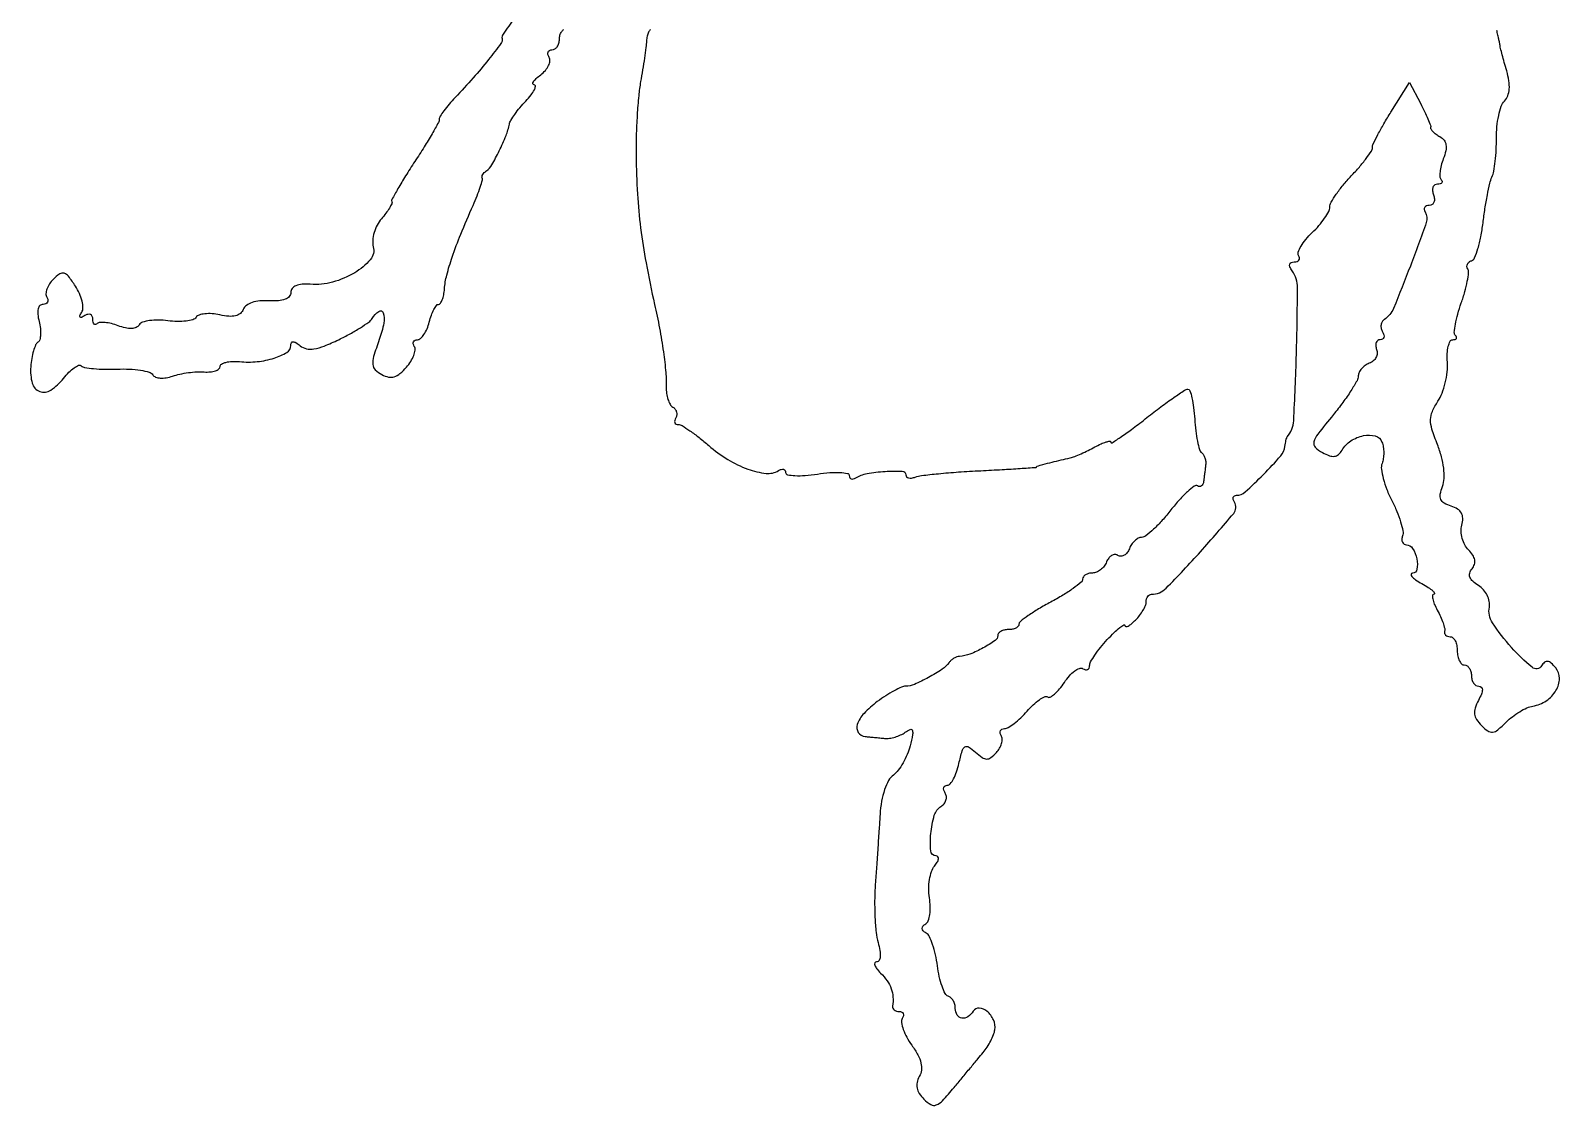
# Model space of a CAD drawing. Extents: x 0 to 298, y 1 to 305.
# Drawn here: x 0.2 to 216.5, y 0.7 to 152.7 of the extents above; entities that cross this region are included whole.
import ezdxf

# ---------------------------------------------------------------- set-up
doc = ezdxf.new("R2010")
doc.units = 0

msp = doc.modelspace()

# ---------------------------------------------------------------- linework, layer by layer
for points in [[(68.640994, 154.450412, 0.006343), (67.028748, 152.233474, 0.201622), (66.886291, 151.590932, -0.208251), (66.717075, 150.87116, -0.007761), (64.979269, 148.618372, -0.013204), (62.802154, 146.028286, -0.009587), (60.25, 143.258719, 0.014308), (59.388334, 142.305755, 0.018785), (58.660938, 141.385635, 0.016511), (58.118621, 140.590145, 0.142285), (58, 140.181742, -0.126795), (57.877364, 139.70592, -0.004991), (56.983653, 138.124806, -0.008564), (55.865727, 136.266487, -0.005919), (54.540094, 134.200791, 0.006214), (53.229082, 132.155228, 0.009733), (52.158195, 130.360841, 0.00432), (51.299224, 128.825044, 0.240853), (51.290094, 128.506016, -0.231393), (51.287182, 128.233606, -0.020794), (50.946017, 127.619444, -0.023683), (50.450859, 126.889412, -0.016189), (49.824006, 126.107422, 0.05779), (49.217815, 125.207224, 0.048438), (48.790177, 124.137786, 0.050414), (48.591419, 123.062944, 0.084673), (48.670829, 122.150751, -0.246878), (48.24391, 120.313348, -0.080522), (46.041928, 118.467197, -0.068688), (42.914452, 117.145423, -0.083332), (39.75, 116.839349, 0.036707), (38.584435, 116.835242, 0.080951), (37.721836, 116.625561, 0.123429), (37.19519, 116.228829, 0.171543), (37, 115.676649, -0.182005), (36.786907, 115.110638, -0.122725), (36.213679, 114.713037, -0.075333), (35.254502, 114.506771, -0.030224), (33.909001, 114.505414, 0.037453), (32.612251, 114.485376, 0.058136), (31.518279, 114.256246, 0.073398), (30.714068, 113.848606, 0.148251), (30.282209, 113.293042, -0.129858), (29.866336, 112.716237, -0.114226), (29.199966, 112.385767, -0.079215), (28.245647, 112.314236, -0.033242), (26.968408, 112.506939, 0.034662), (25.861887, 112.670676, 0.044577), (24.834017, 112.658873, 0.051303), (24.019371, 112.49111, 0.179804), (23.603428, 112.16735, -0.186242), (23.158183, 111.829605, -0.039641), (22.188012, 111.631474, -0.036406), (20.956802, 111.570564, -0.027659), (19.60925, 111.676771, 0.029972), (18.25816, 111.776975, 0.038591), (17.015962, 111.698563, 0.042702), (16.034941, 111.473478, 0.178442), (15.565621, 111.106177, -0.151407), (15.136731, 110.732515, -0.093326), (14.479695, 110.578641, -0.067389), (13.613345, 110.657382, -0.034541), (12.567421, 110.974367, 0.028694), (11.618998, 111.273942, 0.037356), (10.722338, 111.431461, 0.040979), (9.988766, 111.444161, 0.182175), (9.602823, 111.269489, -0.142903), (9.374651, 111.14439, -0.260509), (9.177079, 111.20379, -0.144812), (9.041752, 111.462826, -0.048489), (9, 111.89235, 0.108605), (8.909663, 112.303343, 0.182109), (8.660863, 112.548391, 0.161491), (8.286614, 112.584927, 0.082857), (7.845492, 112.404508, -0.028921), (7.378974, 112.152218, -0.337595), (7.188951, 112.193364, -0.297834), (7.16251, 112.399689, -0.025529), (7.431687, 112.889468, 0.146629), (7.602127, 113.524054, 0.051966), (7.476468, 114.465939, 0.046101), (7.112389, 115.533723, 0.039846), (6.543993, 116.573202, 0.018346), (5.55503, 117.968111, 0.156377), (4.93315, 118.400112, 0.230666), (4.305664, 118.301097, 0.043901), (3.39404, 117.536897, 0.050557), (2.858186, 116.880146, 0.060549), (2.502381, 116.166295, 0.071278), (2.369019, 115.505427, 0.153792), (2.495259, 115.007671, -0.092873), (2.643678, 114.623143, -0.171314), (2.592163, 114.296003, -0.174304), (2.348022, 114.077459, -0.096546), (1.950609, 114, 0.195344), (1.510641, 113.82129, 0.144808), (1.251037, 113.358832, 0.084129), (1.20823, 112.595782, 0.033533), (1.395262, 111.561285, -0.032795), (1.571973, 110.592049, -0.043503), (1.596899, 109.696398, -0.050159), (1.483216, 108.989086, -0.191704), (1.222171, 108.637309, 0.154628), (0.903892, 108.267311, 0.029651), (0.601253, 107.423286, 0.029058), (0.355093, 106.35709, 0.023192), (0.210988, 105.185895, 0.0832), (0.422448, 102.841828, 0.246597), (1.477172, 101.685625, 0.238276), (3.061992, 101.876899, 0.07925), (4.830457, 103.51159, -0.027175), (5.605654, 104.393921, -0.044963), (6.359769, 105.03654, -0.058758), (6.9908, 105.380042, -0.300187), (7.362878, 105.303788, 0.159467), (7.832448, 105.065778, 0.015578), (9.111462, 104.909342, 0.018487), (10.685975, 104.824896, 0.013606), (12.433087, 104.843411, -0.020721), (14.177846, 104.837076, -0.028072), (15.74577, 104.677865, -0.0277), (16.983033, 104.410643, -0.189502), (17.472855, 104.043921, 0.167545), (17.864977, 103.72343, 0.070861), (18.538259, 103.578711, 0.058005), (19.381764, 103.617236, 0.043263), (20.285402, 103.846043, -0.03101), (21.296826, 104.128649, -0.019313), (22.510399, 104.33927, -0.019359), (23.728002, 104.454687, -0.032957), (24.75, 104.444368, 0.039731), (25.611698, 104.447329, 0.06155), (26.339062, 104.599172, 0.084051), (26.831444, 104.865899, 0.230621), (27, 105.211902, -0.268087), (27.197346, 105.553514, -0.0701), (27.807813, 105.799549, -0.051896), (28.696314, 105.924255, -0.032215), (29.75, 105.894044, 0.048194), (32.259424, 105.902177, 0.051825), (34.65797, 106.396164, 0.060083), (36.449703, 107.210728, 0.261765), (37, 108.189832, -0.118667), (37.091914, 108.571656, -0.292838), (37.330011, 108.71071, -0.135542), (37.733438, 108.581215, -0.028178), (38.337637, 108.134749, 0.124554), (39.20319, 107.722078, 0.08918), (40.279978, 107.701432, 0.05551), (41.7212, 108.099718, 0.017388), (43.774061, 109.004926, 0.012828), (45.389045, 109.836957, 0.015703), (46.851715, 110.699443, 0.014236), (48.025683, 111.490008, 0.099348), (48.49544, 111.992622, -0.099309), (49.445865, 113.009683, -0.503642), (50.070173, 112.808441, -0.133949), (50.15738, 111.345558, -0.033116), (49.503396, 109.009626, 0.011168), (48.721379, 106.624683, 0.092638), (48.597148, 105.497455, 0.181967), (48.944131, 104.750707, 0.071227), (49.874693, 104.067062, 0.071242), (50.814641, 103.724857, 0.124726), (51.637249, 103.758819, 0.103917), (52.445833, 104.196906, 0.039792), (53.357111, 105.104107, 0.038209), (53.965592, 105.935652, 0.048391), (54.386946, 106.789044, 0.05649), (54.578223, 107.541091, 0.174174), (54.471156, 108.04667, -0.085822), (54.32473, 108.410788, -0.164668), (54.36053, 108.719959, -0.179884), (54.5715, 108.925823, -0.104677), (54.921931, 109, 0.189922), (55.365389, 109.174748, 0.058024), (55.840723, 109.734375, 0.048811), (56.272741, 110.543024, 0.036821), (56.589356, 111.5, -0.023976), (56.879146, 112.457644, -0.034938), (57.231894, 113.265625, -0.037762), (57.594013, 113.847118, -0.238983), (57.895604, 114, 0.251381), (58.168164, 114.146277, 0.054059), (58.423116, 114.63879, 0.044317), (58.626031, 115.341582, 0.029339), (58.738199, 116.174606, -0.044682), (59.063241, 118.132799, -0.018942), (59.829369, 120.68454, -0.014814), (61.037705, 123.902769, -0.006922), (62.782795, 128, 0.009432), (63.357924, 129.369346, 0.014181), (63.802566, 130.585908, 0.008956), (64.121559, 131.602222, 0.218406), (64.08014, 131.888197, -0.205516), (64.047193, 132.081865, -0.076917), (64.15428, 132.342078, -0.059785), (64.375769, 132.625484, -0.041856), (64.684944, 132.888197, 0.108455), (65.424544, 133.707919, 0.015581), (66.487037, 135.715167, 0.018662), (67.440933, 137.860683, 0.046932), (67.925202, 139.5, -0.08875), (68.128634, 140.023744, -0.017584), (68.684472, 140.867188, -0.018114), (69.411294, 141.815235, -0.015974), (70.234863, 142.75, 0.021291), (70.982208, 143.616648, 0.047164), (71.456192, 144.348405, 0.097111), (71.599186, 144.833045, 0.431573), (71.424314, 145.031803, -0.355086), (71.256367, 145.178153, -0.188452), (71.314995, 145.466003, -0.063776), (71.701064, 145.923578, -0.023562), (72.350138, 146.465269, 0.051392), (73.009133, 147.080469, 0.066971), (73.463171, 147.768487, 0.082587), (73.654077, 148.420639, 0.169997), (73.541121, 148.933465, -0.076081), (73.367861, 149.341325, -0.153318), (73.386679, 149.686705, -0.186698), (73.590422, 149.915362, -0.119008), (73.940983, 150, 0.140337), (74.344827, 150.115626, 0.099915), (74.688914, 150.440625, 0.085131), (74.920655, 150.926682, 0.06887), (75, 151.5, -0.064853), (75.074694, 152.073457, -0.082425), (75.29375, 152.559375, -0.098894), (75.618646, 152.884432, -0.148195)], [(87.863446, 152.873087, 0.071452), (87.606359, 152.485938, 0.055957), (87.411426, 151.920025, 0.038869), (87.315478, 151.25, -0.015726), (87.225786, 150.318416, -0.004177), (87.023666, 148.839062, -0.004232), (86.76539, 147.159766, -0.004347), (86.480886, 145.5, 0.021091), (86.208799, 143.515847, 0.008305), (85.995245, 140.765625, 0.008203), (85.862433, 137.781685, 0.01015), (85.840807, 135, 0.011601), (86.033745, 129.601792, 0.01633), (86.474293, 124.804952, 0.015506), (87.247728, 119.863252, 0.00909), (88.463407, 114, -0.009994), (89.159978, 110.609615, -0.010759), (89.701765, 107.276354, -0.011253), (90.046655, 104.344766, -0.03241), (90.107633, 102.299559, 0.042617), (90.152222, 101.411918, 0.045369), (90.347279, 100.563767, 0.050021), (90.652761, 99.873571, 0.125802), (91.031615, 99.480461, -0.091865), (91.36999, 99.173481, -0.095967), (91.569575, 98.770082, -0.099439), (91.600132, 98.33346, -0.106707), (91.457295, 97.930902, 0.075995), (91.305995, 97.574906, 0.153205), (91.322249, 97.273452, 0.186751), (91.499825, 97.073889, 0.119156), (91.805474, 97, -0.137697), (92.338179, 96.85046, -0.01396), (93.452195, 96.128105, -0.016639), (94.750464, 95.168611, -0.012518), (96.114491, 94.031847, 0.043363), (98.799181, 92.061489, 0.050338), (101.656874, 90.695591, 0.057716), (104.224751, 90.094405, 0.168633), (105.975601, 90.484921, -0.06545), (106.367855, 90.661438, -0.137724), (106.699083, 90.66754, -0.191287), (106.916611, 90.507831, -0.140789), (107, 90.217552, 0.359768), (107.259725, 89.903311, 0.035287), (108.30973, 89.777924, 0.03169), (109.758813, 89.799737, 0.018052), (111.5, 90, -0.018052), (113.241187, 90.200263, -0.03169), (114.69027, 90.222076, -0.035287), (115.740275, 90.096689, -0.359768), (116, 89.782448, 0.121615), (116.073355, 89.48532, 0.187579), (116.270625, 89.313738, 0.151337), (116.5689, 89.300419, 0.074589), (116.921277, 89.451346, -0.09365), (118.509403, 90.061519, -0.029193), (121.05508, 90.372856, -0.022915), (123.498965, 90.41564, -0.405944), (124, 89.900212, 0.1906), (124.109132, 89.624326, 0.145613), (124.392067, 89.459219, 0.097544), (124.823551, 89.439974, 0.054179), (125.334697, 89.574941, -0.062233), (126.224381, 89.794645, -0.005131), (128.602447, 90.051363, -0.006805), (131.45579, 90.290649, -0.005191), (134.584697, 90.477586, 0.001683), (137.619792, 90.637551, 0.002802), (140.17488, 90.795212, 0.000317), (142.442877, 90.949365, 0.39429), (142.5, 91.010541, -0.332959), (142.582403, 91.120566, -0.00511), (143.392863, 91.349167, -0.006641), (144.676862, 91.678971, -0.00101), (147.25, 92.298093, 0.034076), (147.880786, 92.494758, 0.01075), (148.79375, 92.872016, 0.010681), (149.796878, 93.337809, 0.011657), (150.75, 93.833276, -0.018004), (151.613437, 94.268294, -0.034451), (152.339063, 94.542931, -0.047481), (152.851572, 94.645785, -0.444763), (153, 94.51193, 0.59326), (153.166806, 94.420826, 0.00667), (154.495128, 95.299365, 0.011461), (156.137083, 96.473064, 0.006343), (158.089798, 97.976746, -0.006364), (160.091893, 99.518318, -0.009335), (161.894409, 100.818169, -0.005293), (163.434154, 101.861454, -0.147283), (163.89429, 102, -0.324275), (164.187108, 101.787776, -0.023039), (164.472259, 100.759143, -0.025519), (164.711097, 99.395011, -0.015843), (164.85823, 97.775805, 0.015305), (165.006936, 96.119557, 0.020778), (165.248616, 94.638012, 0.018251), (165.538572, 93.451865, 0.169125), (165.837196, 93.025805, -0.103029), (166.105059, 92.733077, -0.056185), (166.306013, 92.287268, -0.052521), (166.414858, 91.767147, -0.056921), (166.408458, 91.25, 0.000593), (166.338681, 90.694282, 0.000393), (166.259828, 90.056101, 0.000395), (166.184202, 89.436007, 0.00077), (166.125, 88.940983, -0.077868), (166.020956, 88.569259, -0.132419), (165.816406, 88.322247, -0.159862), (165.545205, 88.238709, -0.128739), (165.25, 88.321778, 0.301172), (164.802207, 88.297263, 0.023993), (163.839063, 87.506014, 0.026185), (162.704032, 86.364914, 0.01662), (161.5, 84.9271, -0.016594), (160.267597, 83.455255, -0.021952), (159.04549, 82.205389, -0.020078), (157.966809, 81.273381, -0.159313), (157.356989, 81.046305, 0.11463), (156.875363, 80.913657, 0.062244), (156.373509, 80.554359, 0.057012), (155.928527, 80.037931, 0.057792), (155.614052, 79.436618, -0.069916), (155.308867, 78.885878, -0.100178), (154.892454, 78.516591, -0.123689), (154.433307, 78.384724, -0.147843), (154, 78.5, 0.147843), (153.566693, 78.615276, 0.123689), (153.107546, 78.483409, 0.100178), (152.691133, 78.114122, 0.069916), (152.385948, 77.563382, -0.071345), (152.052528, 76.965703, -0.06366), (151.553054, 76.459243, -0.066843), (150.97037, 76.116502, -0.099885), (150.393011, 76, 0.059915), (149.860294, 75.935934, 0.078726), (149.409197, 75.74707, 0.096954), (149.107114, 75.467375, 0.158958), (149, 75.138962, -0.223504), (148.787598, 74.687533, -0.016502), (147.678125, 73.8296, -0.020433), (146.224112, 72.867861, -0.013942), (144.5, 71.890679, 0.012178), (142.775705, 70.921415, 0.018157), (141.321875, 69.98387, 0.013434), (140.195482, 69.152302, 0.230978), (140, 68.751717, -0.190729), (139.886364, 68.464655, -0.088321), (139.559375, 68.220817, -0.068141), (139.07406, 68.055402, -0.048142), (138.5, 68, 0.054008), (137.926154, 67.937834, 0.073734), (137.440625, 67.753401, 0.093425), (137.114746, 67.480842, 0.173704), (137, 67.160515, -0.247141), (136.623061, 66.444495, -0.025555), (134.944446, 65.414051, -0.031326), (133.072385, 64.539981, -0.079674), (131.611803, 64.220757, 0.074599), (131.226992, 64.140712, 0.044829), (130.804797, 63.940087, 0.043813), (130.411428, 63.658797, 0.057651), (130.111803, 63.33541, -0.088209), (129.121529, 62.38904, -0.022267), (127.205232, 61.234509, -0.021512), (125.206956, 60.25763, -0.103285), (123.973076, 60, 0.107469), (123.391971, 59.873639, 0.017724), (122.35929, 59.357258, 0.018773), (121.169869, 58.649665, 0.015609), (119.959507, 57.811942, 0.044495), (118.092429, 56.155898, 0.10598), (117.135691, 54.578204, 0.234025), (117.276317, 53.466464, 0.227081), (118.25, 52.88465, -0.000719), (118.835931, 52.829731, -0.000364), (119.573437, 52.758993, -0.000362), (120.334611, 52.68487, -0.00054), (121, 52.618862, 0.0617), (121.677269, 52.634635, 0.035506), (122.475288, 52.811002, 0.034936), (123.263841, 53.10632, 0.048575), (123.915874, 53.484212, -0.054587), (124.61704, 53.879422, -0.43264), (124.922102, 53.745942, -0.137216), (124.962831, 53.156298, -0.010113), (124.599578, 51.561766, -0.037199), (124.199865, 50.349815, -0.031474), (123.605701, 49.138007, -0.032667), (122.919202, 48.099512, -0.072629), (122.24432, 47.436701, 0.109125), (121.56409, 46.664305, 0.044095), (120.992845, 45.373055, 0.038275), (120.571073, 43.734045, 0.028329), (120.349331, 41.874935, -0.000894), (120.217141, 39.807721, -0.000436), (120.04139, 37.169512, -0.000432), (119.853768, 34.424973, -0.000625), (119.682839, 32, 0.015601), (119.58952, 29.692574, 0.01416), (119.635068, 27.307813, 0.014341), (119.797543, 25.176845, 0.043438), (120.074319, 23.75, -0.026105), (120.337734, 22.605523, -0.063146), (120.379215, 21.740187, -0.113044), (120.210782, 21.20209, -0.266639), (119.858766, 21, 0.289068), (119.628383, 20.854663, 0.200905), (119.612977, 20.538393, 0.079321), (119.893123, 20.033022, 0.030239), (120.428571, 19.428571, -0.043674), (121.353722, 18.325961, -0.066147), (121.929749, 17.216024, -0.069959), (122.176198, 16.042016, -0.056015), (122.118421, 14.75, 0.145617), (122.15651, 14.464438, 0.11953), (122.345872, 14.220312, 0.098132), (122.663103, 14.056168, 0.070581), (123.059017, 14, -0.109986), (123.413514, 13.921066, -0.182824), (123.624161, 13.704245, -0.160384), (123.65402, 13.377918, -0.081872), (123.495782, 12.993176, 0.183122), (123.385239, 12.422521, 0.043227), (123.636613, 11.467155, 0.038912), (124.138357, 10.348035, 0.029889), (124.849006, 9.212051, -0.029987), (125.701053, 7.849447, -0.066072), (126.140701, 6.705476, -0.087705), (126.200614, 5.708113, -0.099133), (125.906011, 4.796534, 0.074338), (125.591049, 3.964319, 0.104), (125.586178, 3.171479, 0.094308), (125.9075, 2.387925, 0.05209), (126.561468, 1.581389, 0.065268), (127.539399, 0.830145, 0.227907), (128.311449, 0.77094, 0.114862), (129.187229, 1.370539, 0.012281), (130.817699, 3.240187, -0.000124), (131.949861, 4.603985, -0.000109), (133.133598, 6.028556, -0.00011), (134.203164, 7.314583, -0.000328), (134.934975, 8.192933, 0.030477), (135.500485, 8.961482, 0.02466), (136.013089, 9.848274, 0.025315), (136.405009, 10.716107, 0.057022), (136.590079, 11.412789, 0.140892), (136.403448, 12.794981, 0.111863), (135.503657, 14.011209, 0.157863), (134.3878, 14.480227, 0.282683), (133.530011, 14.048558, -0.102286), (132.770919, 13.245786, -0.190759), (131.913114, 13.042668, -0.227047), (131.254598, 13.484541, -0.134112), (131, 14.416667, 0.066548), (130.924219, 14.983517, 0.064672), (130.70203, 15.516511, 0.069936), (130.373487, 15.936552, 0.11187), (129.985633, 16.171456, -0.19814), (129.561514, 16.538188, -0.031481), (129.120736, 17.570124, -0.030797), (128.733442, 18.92123, -0.022566), (128.465733, 20.458071, 0.022998), (128.192444, 22.018986, 0.028156), (127.789435, 23.444011, 0.028653), (127.325746, 24.574635, 0.14366), (126.873338, 25.078281, -0.060785), (126.457021, 25.411508, -0.182518), (126.313179, 25.739477, -0.19781), (126.426762, 26.062299, -0.072207), (126.805267, 26.379649, 0.17251), (127.165151, 26.828745, 0.047382), (127.383193, 27.722784, 0.041985), (127.451635, 28.850802, 0.033261), (127.342028, 30.067838, -0.040502), (127.245657, 31.344286, -0.037802), (127.351874, 32.649996, -0.040073), (127.628475, 33.795959, -0.094223), (128.052443, 34.56319, 0.038252), (128.443493, 35.115307, 0.095423), (128.612115, 35.577937, 0.203759), (128.539244, 35.872187, 0.235731), (128.283209, 36, -0.387816), (127.525667, 36.691591, -0.04739), (127.534859, 39.14319, -0.044996), (128.029188, 41.736026, -0.186855), (128.973009, 42.983319, 0.085336), (129.410963, 43.370415, 0.093629), (129.677439, 43.87002, 0.10038), (129.73265, 44.403186, 0.114666), (129.569098, 44.888197, -0.065632), (129.37771, 45.31391, -0.138021), (129.371557, 45.673408, -0.19125), (129.545587, 45.909538, -0.140343), (129.861528, 46, 0.225756), (130.283803, 46.200901, 0.047152), (130.75137, 46.901609, 0.040892), (131.185514, 47.89382, 0.028636), (131.515222, 49.069306, -0.013329), (131.959033, 50.860667, -0.177154), (132.347739, 51.404929, -0.304617), (132.873568, 51.409435, -0.036349), (133.844677, 50.662772, 0.029151), (134.800917, 49.905414, 0.149192), (135.437523, 49.697716, 0.171893), (136.03076, 49.895158, 0.041769), (136.801217, 50.606087, 0.054488), (137.253495, 51.222243, 0.061259), (137.540945, 51.898408, 0.070232), (137.629539, 52.529955, 0.139065), (137.4922, 53.012621, -0.084637), (137.339489, 53.3898, -0.163426), (137.374251, 53.709958, -0.180785), (137.589203, 53.923004, -0.106207), (137.947596, 54, 0.136874), (138.492856, 54.152113, 0.02775), (139.330017, 54.724356, 0.027361), (140.258267, 55.521884, 0.022652), (141.157293, 56.465892, -0.024721), (142.032496, 57.37731, -0.036989), (142.888895, 58.073095, -0.041377), (143.620978, 58.497755, -0.254411), (144.041295, 58.474478, 0.271166), (144.436112, 58.465009, 0.051675), (145.049537, 58.892719, 0.042436), (145.747358, 59.606863, 0.027251), (146.434548, 60.540452, -0.035395), (147.13755, 61.46367, -0.053001), (147.883047, 62.148946, -0.068399), (148.558887, 62.5189, -0.233572), (149.043932, 62.472848, 0.082068), (149.40927, 62.322757, 0.160606), (149.719155, 62.351489, 0.182683), (149.925074, 62.552095, 0.109709), (150, 62.889461, -0.128917), (150.143412, 63.436433, -0.020188), (150.734375, 64.393408, -0.021313), (151.542787, 65.487844, -0.017149), (152.5, 66.594501, -0.012473), (153.460134, 67.580018, -0.025914), (154.265625, 68.28889, -0.038464), (154.833494, 68.671563, -0.574848), (155, 68.574594, 0.406154), (155.13323, 68.437636, 0.127801), (155.440625, 68.508519, 0.053621), (155.923368, 68.830343, 0.022569), (156.5, 69.357143, 0.032161), (157.074034, 70.010186, 0.032192), (157.559375, 70.73125, 0.03396), (157.89773, 71.413868, 0.098387), (158, 71.928571, -0.069231), (158.056974, 72.338075, -0.085361), (158.223314, 72.685268, -0.099986), (158.470318, 72.917409, -0.139668), (158.760218, 73, 0.200881), (160.815319, 73.860382, 0.011197), (165.674084, 79.019441, 0.009263), (170.372788, 84.436403, 0.322965), (170.485938, 86.022753, -0.068554), (170.320379, 86.396814, -0.14264), (170.321511, 86.712934, -0.190419), (170.484142, 86.921068, -0.133582), (170.774316, 87, 0.185521), (171.992485, 87.468104, 0.014113), (174.589057, 89.945758, 0.015375), (177.024262, 92.560513, 0.152218), (177.625, 93.916667, -0.014945), (177.688138, 94.349755, -0.017583), (177.774479, 94.755208, -0.016673), (177.870016, 95.08956, -0.096062), (177.958333, 95.25, 0.161802), (178.859812, 97.547506, 0.006037), (179.245461, 106.94499, 0.006177), (179.401174, 116.332182, 0.156127), (178.638606, 118.75, -0.047704), (178.333437, 119.283066, -0.166156), (178.296217, 119.672447, -0.240609), (178.501959, 119.913638, -0.098393), (178.936572, 120, 0.081795), (179.346346, 120.067486, 0.160296), (179.607846, 120.263955, 0.18288), (179.681524, 120.556394, 0.110096), (179.562686, 120.898572, -0.228661), (179.510434, 121.399271, -0.047244), (179.898694, 122.22392, -0.040895), (180.577473, 123.182404, -0.028476), (181.486393, 124.148572, 0.024136), (182.436589, 125.14122, 0.027596), (183.2423, 126.179129, 0.028366), (183.818422, 127.12258, 0.120016), (183.982723, 127.759102, -0.126135), (184.165267, 128.432634, -0.021419), (184.876175, 129.570486, -0.022209), (185.850141, 130.863219, -0.01816), (187, 132.157416, 0.012853), (188.149003, 133.423336, 0.017278), (189.11875, 134.630505, 0.014441), (189.849894, 135.669226, 0.147161), (190, 136.168186, -0.11176), (190.121131, 136.703342, -0.008967), (190.77169, 138.00616, -0.01176), (191.620839, 139.54375, -0.008751), (192.627031, 141.201231), (195.254063, 145.362718), (196.789957, 142.431359, -0.008796), (197.371627, 141.272038, -0.012279), (197.847689, 140.214212, -0.008725), (198.20453, 139.323074, -0.137147), (198.233959, 139, 0.203716), (198.288469, 138.756436, 0.042935), (198.578248, 138.417882, 0.038511), (199.008374, 138.055541, 0.028227), (199.535047, 137.720449, -0.0972), (200.125018, 137.219479, -0.130148), (200.40631, 136.579592, -0.095054), (200.377197, 135.728998, -0.034907), (200.027858, 134.573271, 0.028624), (199.727428, 133.622607, 0.037289), (199.569192, 132.724056, 0.040886), (199.555928, 131.989042, 0.182413), (199.730511, 131.602823, -0.12524), (199.866453, 131.374079, -0.258149), (199.822765, 131.177079, -0.160031), (199.59228, 131.042057, -0.053189), (199.198051, 131, 0.153432), (198.813169, 130.879046, 0.152337), (198.565342, 130.559375, 0.114556), (198.502351, 130.073796, 0.066923), (198.638374, 129.5, -0.069008), (198.771857, 128.926317, -0.116977), (198.70238, 128.440625, -0.152575), (198.444764, 128.120613, -0.148627), (198.047972, 128, 0.087957), (197.646711, 127.928862, 0.166811), (197.394756, 127.724489, 0.178229), (197.331055, 127.419589, 0.102048), (197.461627, 127.062089, -0.226593), (197.620345, 125.597016, -0.006251), (195.364624, 119.422221, -0.008053), (192.980123, 113.432333, -0.146951), (191.692399, 111.861803, 0.112151), (191.383043, 111.53319, 0.096175), (191.224274, 111.084485, 0.090468), (191.24033, 110.584715, 0.08546), (191.430902, 110.111803, -0.069584), (191.61819, 109.68629, -0.144206), (191.614322, 109.326592, -0.190031), (191.425471, 109.089574, -0.131358), (191.090402, 109, 0.155202), (190.742497, 108.889343, 0.152206), (190.519174, 108.597281, 0.113676), (190.463713, 108.153512, 0.066186), (190.588855, 107.629042, -0.112844), (190.669989, 107.060188, -0.100215), (190.502897, 106.485242, -0.094184), (190.112279, 105.992611, -0.086758), (189.557471, 105.660427, 0.061019), (188.961936, 105.34408, 0.060246), (188.457507, 104.892179, 0.065743), (188.115218, 104.379436, 0.114833), (188, 103.884377, -0.129819), (187.820055, 103.202999, -0.013814), (186.964091, 101.787946, -0.016299), (185.824048, 100.136597, -0.012412), (184.473502, 98.402357, 0.006567), (182.287157, 95.661558, 0.094808), (181.725092, 94.558211, 0.269608), (181.914279, 93.800207, 0.077182), (182.920112, 93.042755, 0.036424), (183.918093, 92.598782, 0.115607), (184.63908, 92.515083, 0.152461), (185.204252, 92.765586, 0.080776), (185.69661, 93.362396, -0.114919), (186.950031, 94.687985, -0.095517), (188.745978, 95.434806, -0.117849), (190.405956, 95.383349, -0.239102), (191.350191, 94.529801, -0.054509), (191.533191, 93.834893, -0.036006), (191.596454, 93.010709, -0.036107), (191.540934, 92.190112, -0.056728), (191.36418, 91.506654, 0.125377), (191.267972, 90.687809, 0.030888), (191.531464, 89.348461, 0.029677), (192.035178, 87.804413, 0.02589), (192.738368, 86.256654, -0.020727), (193.452585, 84.726744, -0.025096), (193.988428, 83.23633, -0.024953), (194.307047, 81.962292, -0.131683), (194.25947, 81.25, 0.070456), (194.168604, 80.772049, 0.114334), (194.24248, 80.367188, 0.145967), (194.466632, 80.10001, 0.146754), (194.800035, 80, -0.264695), (195.692073, 79.492186, -0.081845), (196.275683, 77.998279, -0.095111), (196.304291, 76.527819, -0.356542), (195.65638, 75.964565, 0.370485), (195.48229, 75.805526, 0.219237), (195.574062, 75.519732, 0.05795), (196.113936, 75.053183, 0.019398), (197, 74.5, -0.013649), (197.907426, 73.947876, -0.033248), (198.534977, 73.480268, -0.083917), (198.790569, 73.174657, -0.564213), (198.714816, 73.035435, 0.362012), (198.510947, 72.849371, 0.0842), (198.526773, 72.349472, 0.050684), (198.754451, 71.615875, 0.026027), (199.177268, 70.75, -0.019642), (199.639344, 69.833579, -0.023872), (199.996003, 68.940625, -0.023446), (200.220442, 68.175652, -0.129349), (200.212452, 67.75, 0.135841), (200.210737, 67.464615, 0.137301), (200.356158, 67.220312, 0.114349), (200.633859, 67.056379, 0.07654), (201, 67, -0.191087), (201.381882, 66.848523, -0.088204), (201.70625, 66.4125, -0.068025), (201.926307, 65.765418, -0.048028), (202, 65, 0.048028), (202.073693, 64.234582, 0.068025), (202.29375, 63.5875, 0.088204), (202.618118, 63.151477, 0.191087), (203, 63, -0.148195), (203.381354, 62.884432, -0.098894), (203.70625, 62.559375, -0.082425), (203.925306, 62.073457, -0.064853), (204, 61.5, 0.067246), (204.077464, 60.926627, 0.084069), (204.304085, 60.440625, 0.099557), (204.640425, 60.115614, 0.143424), (205.035184, 60, -0.193564), (205.401104, 59.852828, -0.210433), (205.546731, 59.499744, -0.092439), (205.416844, 58.884261, -0.02477), (204.987365, 57.976391, 0.044769), (204.533438, 56.908468, 0.108728), (204.451944, 56.060712, 0.11425), (204.734192, 55.283353, 0.052448), (205.416467, 54.440676, 0.043078), (206.331873, 53.670741, 0.188718), (207.005733, 53.505733, 0.142635), (207.727969, 53.825031, 0.021447), (208.907381, 54.907381, -0.032973), (209.797666, 55.687395, -0.027598), (210.835694, 56.395069, -0.028493), (211.860344, 56.936639, -0.065343), (212.693096, 57.193096, 0.105411), (214.585386, 57.945153, 0.111181), (215.963973, 59.392687, 0.131501), (216.450294, 61.096406, 0.179201), (215.925064, 62.590292, 0.034152), (215.280107, 63.267511, 0.149209), (214.786537, 63.503069, 0.215878), (214.355265, 63.380837, 0.079118), (213.931778, 62.889615, -0.45594), (212.5777, 62.668791, -0.037319), (209.659895, 65.489671, -0.035023), (206.988538, 68.948321, -0.196964), (206.536873, 71.191466, 0.09649), (206.535155, 71.997162, 0.068561), (206.24045, 72.853571, 0.065371), (205.705019, 73.638078, 0.070895), (204.998131, 74.23324, -0.043216), (204.194469, 74.837401, -0.118578), (203.794197, 75.41781, -0.162491), (203.767698, 75.999604, -0.104395), (204.085358, 76.60285, 0.096), (204.422643, 77.218327, 0.123767), (204.463486, 77.859493, 0.101591), (204.188592, 78.537574, 0.049479), (203.593923, 79.26322, -0.076181), (203.06898, 79.978179, -0.05474), (202.708405, 80.902631, -0.054651), (202.556554, 81.885218, -0.075119), (202.650827, 82.772762, 0.063619), (202.776542, 83.744087, 0.129195), (202.58341, 84.484003, 0.127464), (202.04897, 85.039759, 0.061089), (201.142569, 85.45475, -0.052736), (200.168398, 85.881292, -0.15936), (199.687764, 86.411223, -0.149904), (199.597037, 87.145116, -0.044961), (199.894748, 88.244514, 0.076732), (200.127053, 89.383787, 0.041018), (200.078084, 90.823184, 0.036304), (199.767811, 92.448986, 0.028293), (199.205659, 94.158361, -0.017087), (198.424846, 96.36482, -0.079445), (198.227093, 97.696736, -0.103234), (198.480807, 98.848055, -0.03937), (199.274167, 100.295679, 0.054547), (199.852501, 101.43124, 0.031546), (200.304436, 102.897426, 0.03119), (200.575619, 104.444126, 0.045112), (200.604799, 105.830677, -0.029019), (200.591317, 107.045154, -0.046737), (200.735941, 108.069012, -0.060747), (200.999954, 108.781037, -0.280631), (201.359357, 109, 0.063112), (201.691054, 109.042036, 0.187798), (201.873795, 109.173433, 0.245226), (201.892125, 109.365434, 0.100238), (201.742924, 109.590409, -0.223102), (201.584733, 110.02869, -0.021231), (201.742177, 111.187107, -0.023899), (202.069573, 112.615396, -0.016518), (202.569466, 114.196889, 0.016124), (203.075678, 115.793987, 0.021691), (203.423478, 117.270621, 0.019501), (203.606574, 118.490763, 0.16742), (203.486979, 119.021069, -0.118696), (203.377088, 119.355712, -0.128889), (203.436786, 119.692643, -0.117377), (203.662275, 119.979957, -0.087711), (204.017452, 120.172484, 0.21735), (204.45199, 120.57713, 0.024325), (204.919699, 121.881374, 0.026017), (205.339637, 123.570599, 0.018239), (205.642669, 125.507894, -0.008789), (205.919811, 127.529108, -0.009693), (206.26017, 129.474194, -0.009166), (206.612913, 131.121507, -0.047857), (206.90884, 132, 0.061017), (207.165792, 132.834561, 0.015643), (207.370934, 134.234375, 0.015695), (207.505797, 135.858602, 0.015356), (207.539854, 137.5, -0.02704), (207.611484, 139.123065, -0.028908), (207.858283, 140.692558, -0.030142), (208.227199, 142.004921, -0.105823), (208.679833, 142.751261, 0.09827), (209.144474, 143.492188, 0.072792), (209.354937, 144.438349, 0.057462), (209.306677, 145.607579, 0.030822), (208.994333, 147.01976, -0.002084), (208.658185, 148.210548, -0.002801), (208.364245, 149.292125, -0.001925), (208.126361, 150.201314, -0.029732), (208.0645, 150.518498, 0.009214), (208.030825, 150.738936, 0.005176), (207.982228, 151.005434, 0.005164), (207.927569, 151.273629, 0.0084), (207.875, 151.5, -0.004966), (207.816551, 151.74407, -0.002087), (207.742573, 152.073438, -0.002065), (207.666399, 152.426255, -0.002687), (207.599716, 152.75, 0.055163)]]:
    msp.add_lwpolyline(points, format="xyb")

doc.saveas('drawing.dxf')
